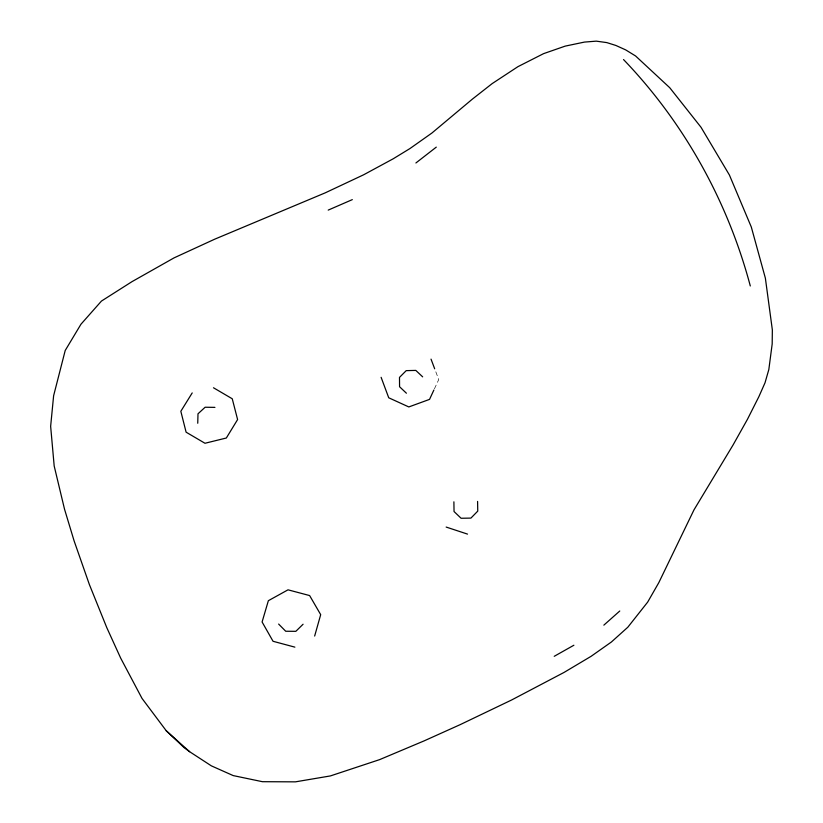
<?xml version="1.0" encoding="UTF-8"?>
<svg xmlns="http://www.w3.org/2000/svg" width="823" height="823" viewBox="0 0 823 823"><rect width="100%" height="100%" fill="white"/><g stroke="black" fill="none" stroke-linecap="round" stroke-linejoin="round"><path stroke-width="0.62" stroke-dasharray="4.12 3.09" d="M434.41 388.878L438.731 379.547L434.657 368.735"/><path stroke-width="1.23" d="M197.746 423.248L197.993 413.804L205.122 407.241L214.937 407.375M314.653 636.045L320.692 614.647L309.623 595.564L288.019 589.824L268.36 600.697L262.095 621.982L273.041 641.282L294.881 647.145M433.865 390.051L429.544 399.381L408.815 406.943L388.734 397.787L381.111 377.315M192.212 392.921L180.834 411.284L186.101 432.178L204.978 443.268L226.335 438.011L237.6 419.555L232.251 398.774L213.486 387.767M303.08 624.225L295.848 631.323L285.715 631.251L278.627 624.06M603.845 625.151L619.77 611.005M415.903 162.975L436.283 147.132M554.229 656.312L573.888 645.232M328.212 210.102L352.316 199.629M446.159 527.059L467.526 534.106M189.599 751.687L211.357 765.853L233.187 775.585L262.424 781.696L295.426 781.85L330.404 775.924L379.588 759.639L423.968 740.947L460.078 724.693L511.567 700.013L564.022 672.442L591.12 656.301L611.396 642.002L627.805 627.239L647.65 602.127L658.822 582.622L693.984 509.869L733.087 444.945L747.469 419.277L758.888 396.645L765.02 382.788L768.826 369.537L772.18 343.983L772.355 329.951L765.369 278.133L751.317 227.055L729.404 175.011L701.021 127.277L669.727 87.701L635.582 55.974L625.706 49.905L615.902 45.471L606.798 42.601L596.264 41.15L584.464 42.086L565.206 46.119L543.591 53.639L517.904 66.684L492.164 83.607L472.402 99.099L431.931 133.017L409.936 148.562L393.157 158.818L363.684 174.764L325.229 192.849L214.597 239.236L174.054 257.877L132.009 281.641L101.445 301.074L80.963 324.221L65.212 350.485L53.618 395.74L50.645 426.314L54.184 466.003L64.533 509.211L74.101 540.876L89.388 584.577L106.795 627.661L120.683 658.133L142.029 698.429L166.267 730.783L184.136 747.654L189.599 751.687L166.267 730.783M422.662 376.852L415.81 370.412L406.223 370.638L399.494 377.397L399.567 386.738L406.408 393.209M623.515 59.544C684.16 122.678 727.82 201.45 750.298 285.972M431.026 359.126L434.657 368.735M477.587 501.423L477.752 511.124L470.921 518.099L461.086 518.264L454.039 511.515L453.895 501.824"/></g></svg>
